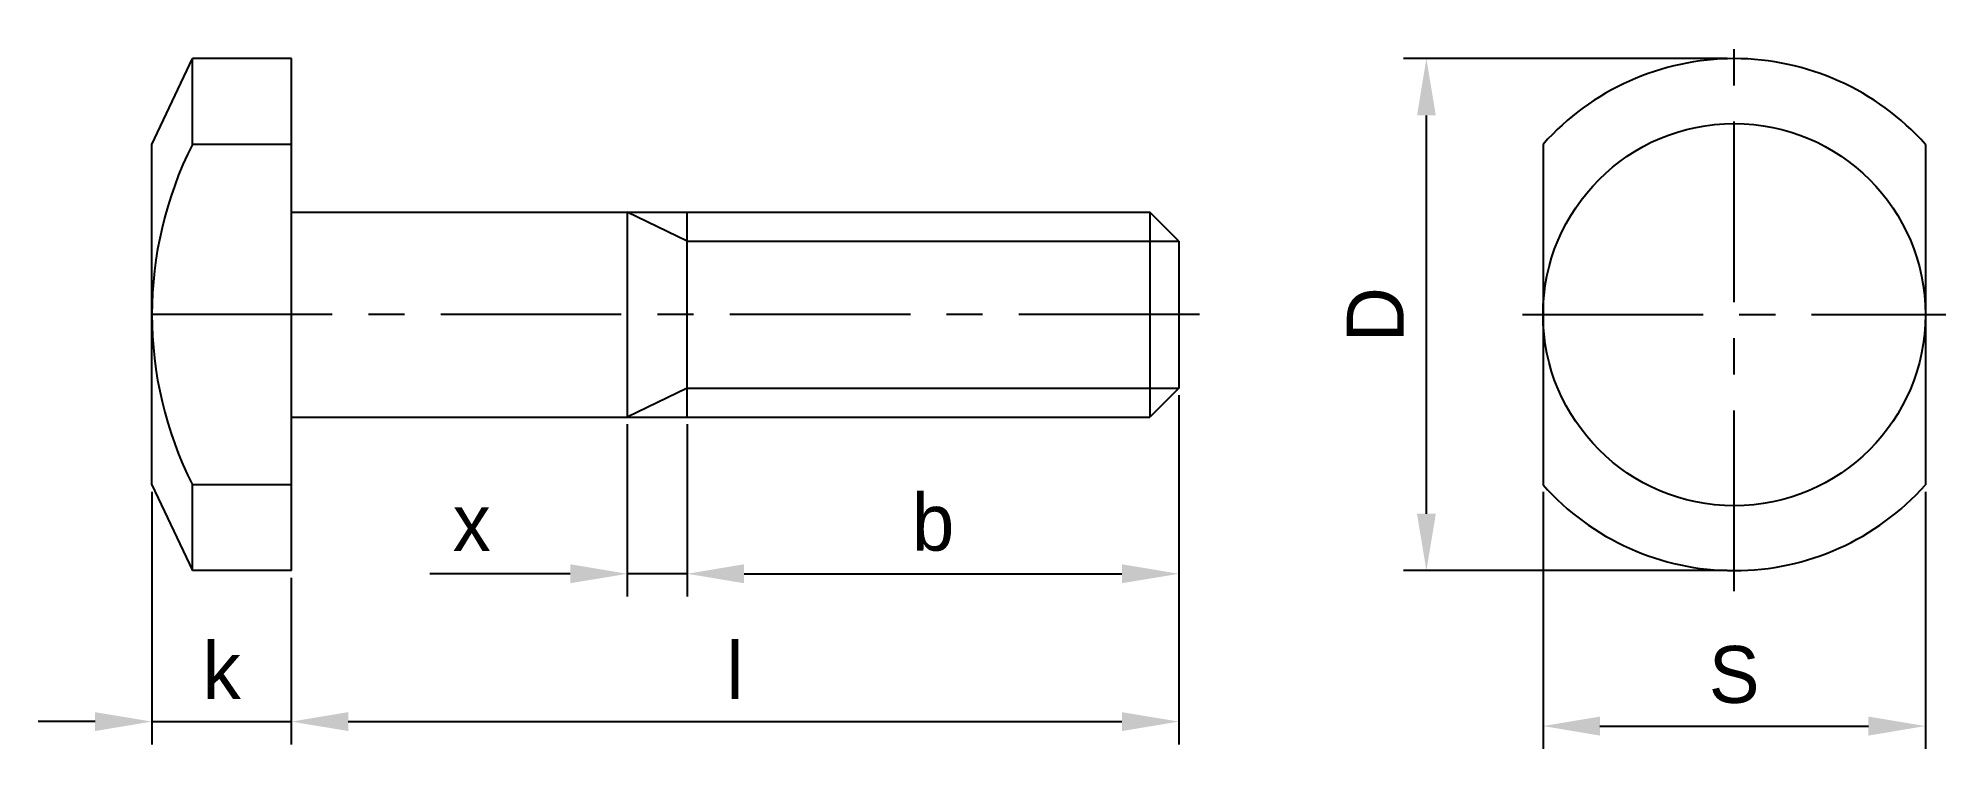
# Model space of a CAD drawing. Header units: millimetres. Extents: x -95 to 73, y -29 to 34.
import ezdxf

# ---------------------------------------------------------------- set-up
doc = ezdxf.new("R2010")
doc.units = ezdxf.units.MM
doc.header["$LTSCALE"] = 0.5
doc.linetypes.add('CENTER', pattern=[50.8, 31.75, -6.35, 6.35, -6.35])
for name, color, linetype in [('点画线', 1, 'CENTER'), ('粗实线', 7, 'Continuous'), ('细实线', 5, 'Continuous')]:
    doc.layers.add(name, color=color, linetype=linetype)
doc.dimstyles.new('ISO-25', dxfattribs={"dimtxt": 5, "dimasz": 5, "dimexe": 2, "dimexo": 0.625, "dimgap": 2, "dimtad": 1, "dimtxsty": 'Standard', "dimcen": 2.5, "dimadec": 0, "dimazin": 0, "dimtfac": 1, "dimtmove": 0, "dimatfit": 3, "dimfxl": 1, "dimarcsym": 0})

# ---------------------------------------------------------------- blocks, each defined once
blk = doc.blocks.new('*D0')
at = {"layer": 'Defpoints', "color": 0}
for p in [(5.26, 3.12), (-37.94, 0.58), (5.26, -13.2)]:
    blk.add_point(p, dxfattribs=at)
at = {"layer": '细实线', "color": 0, "lineweight": -2}
for p, q in [((5.26, 2.5), (5.26, -15.2)), ((-37.94, -0.05), (-37.94, -15.2)), ((-32.94, -13.2), (0.26, -13.2))]:
    blk.add_line(p, q, dxfattribs=at)
at = {"layer": '细实线', "color": 0}
for points in [[(-32.94, -12.36), (-32.94, -14.03), (-37.94, -13.2)], [(0.26, -12.36), (0.26, -14.03), (5.26, -13.2)]]:
    blk.add_solid(points, dxfattribs=at)
at = {"layer": '细实线', "color": 0, "insert": (-16.33, -8.7), "char_height": 5, "attachment_point": 5}
blk.add_mtext('b', dxfattribs=at)
blk = doc.blocks.new('*D1')
at = {"layer": 'Defpoints', "color": 0}
for p in [(-43.22, 0.58), (-37.94, 0.58), (-43.22, -13.2)]:
    blk.add_point(p, dxfattribs=at)
at = {"layer": '细实线', "color": 0, "lineweight": -2}
for p, q in [((-43.22, -0.05), (-43.22, -15.2)), ((-37.94, -0.05), (-37.94, -15.2)), ((-48.22, -13.2), (-60.55, -13.2)), ((-37.94, -13.2), (-43.22, -13.2)), ((-32.94, -13.2), (-27.94, -13.2))]:
    blk.add_line(p, q, dxfattribs=at)
at = {"layer": '细实线', "color": 0}
for points in [[(-48.22, -12.36), (-48.22, -14.03), (-43.22, -13.2)], [(-32.94, -12.36), (-32.94, -14.03), (-37.94, -13.2)]]:
    blk.add_solid(points, dxfattribs=at)
at = {"layer": '细实线', "color": 0, "insert": (-56.88, -8.7), "char_height": 5, "attachment_point": 5}
blk.add_mtext('x', dxfattribs=at)
blk = doc.blocks.new('*D2')
at = {"layer": 'Defpoints', "color": 0}
for p in [(5.26, 2.75), (-72.74, -12.92), (5.26, -26.19)]:
    blk.add_point(p, dxfattribs=at)
at = {"layer": '细实线', "color": 0, "lineweight": -2}
for p, q in [((5.26, 2.12), (5.26, -28.19)), ((-72.74, -13.55), (-72.74, -28.19)), ((-67.74, -26.19), (0.26, -26.19))]:
    blk.add_line(p, q, dxfattribs=at)
at = {"layer": '细实线', "color": 0}
for points in [[(-67.74, -25.36), (-67.74, -27.02), (-72.74, -26.19)], [(0.26, -25.36), (0.26, -27.02), (5.26, -26.19)]]:
    blk.add_solid(points, dxfattribs=at)
at = {"layer": '细实线', "color": 0, "insert": (-33.74, -21.69), "char_height": 5, "attachment_point": 5}
blk.add_mtext('l', dxfattribs=at)
blk = doc.blocks.new('*D3')
at = {"layer": 'Defpoints', "color": 0}
for p in [(-84.99, -5.39), (-72.74, -13.3), (-72.74, -26.19)]:
    blk.add_point(p, dxfattribs=at)
at = {"layer": '细实线', "color": 0, "lineweight": -2}
for p, q in [((-84.99, -6.01), (-84.99, -28.19)), ((-72.74, -13.92), (-72.74, -28.19)), ((-89.99, -26.19), (-94.99, -26.19)), ((-84.99, -26.19), (-72.74, -26.19)), ((-67.74, -26.19), (-62.74, -26.19))]:
    blk.add_line(p, q, dxfattribs=at)
at = {"layer": '细实线', "color": 0}
for points in [[(-89.99, -25.36), (-89.99, -27.02), (-84.99, -26.19)], [(-67.74, -25.36), (-67.74, -27.02), (-72.74, -26.19)]]:
    blk.add_solid(points, dxfattribs=at)
at = {"layer": '细实线', "color": 0, "insert": (-78.86, -21.69), "char_height": 5, "attachment_point": 5}
blk.add_mtext('k', dxfattribs=at)
blk = doc.blocks.new('*D4')
at = {"layer": 'Defpoints', "color": 0}
for p in [(27.02, 32.08), (54.07, 32.08), (54.07, -12.92)]:
    blk.add_point(p, dxfattribs=at)
at = {"layer": '细实线', "color": 0, "lineweight": -2}
for p, q in [((53.45, 32.08), (25.02, 32.08)), ((27.02, -7.92), (27.02, 27.08)), ((53.45, -12.92), (25.02, -12.92))]:
    blk.add_line(p, q, dxfattribs=at)
at = {"layer": '细实线', "color": 0}
for points in [[(26.19, 27.08), (27.85, 27.08), (27.02, 32.08)], [(26.19, -7.92), (27.85, -7.92), (27.02, -12.92)]]:
    blk.add_solid(points, dxfattribs=at)
at = {"layer": '细实线', "color": 0, "insert": (22.52, 9.58), "char_height": 5, "attachment_point": 5, "rotation": 90}
blk.add_mtext('D', dxfattribs=at)
blk = doc.blocks.new('*D5')
at = {"layer": 'Defpoints', "color": 0}
for p in [(37.27, -5.39), (70.87, -5.39), (70.87, -26.58)]:
    blk.add_point(p, dxfattribs=at)
at = {"layer": '细实线', "color": 0, "lineweight": -2}
for p, q in [((37.27, -6.01), (37.27, -28.58)), ((70.87, -6.01), (70.87, -28.58)), ((42.27, -26.58), (65.87, -26.58))]:
    blk.add_line(p, q, dxfattribs=at)
at = {"layer": '细实线', "color": 0}
for points in [[(42.27, -25.75), (42.27, -27.42), (37.27, -26.58)], [(65.87, -25.75), (65.87, -27.42), (70.87, -26.58)]]:
    blk.add_solid(points, dxfattribs=at)
at = {"layer": '细实线', "color": 0, "insert": (54.07, -22.08), "char_height": 5, "attachment_point": 5}
blk.add_mtext('S', dxfattribs=at)

msp = doc.modelspace()

# ---------------------------------------------------------------- linework, layer by layer
for p, q in [((5.265, 16.035), (2.722, 18.578)), ((5.265, 3.121), (2.722, 0.578))]:
    msp.add_line(p, q)
at = {"layer": '点画线'}
for p, q in [((54.071, -14.722), (54.071, 33.878)), ((7.065, 9.578), (-86.787, 9.578)), ((35.471, 9.578), (72.671, 9.578))]:
    msp.add_line(p, q, dxfattribs=at)
at = {"layer": '粗实线'}
for p, q in [((-84.987, 24.545), (-81.435, 32.078)), ((-72.735, 32.078), (-81.435, 32.078)), ((-81.435, 24.545), (-81.435, 32.078)), ((-72.735, -12.922), (-72.735, 32.078)), ((-84.987, -5.389), (-84.987, 24.545)), ((-72.735, 24.545), (-81.435, 24.545)), ((37.271, 24.545), (37.271, -5.389)), ((70.871, 24.545), (70.871, -5.389)), ((-72.735, 18.578), (2.722, 18.578)), ((-37.935, 0.578), (-37.935, 18.578)), ((2.722, 18.578), (2.722, 0.578)), ((5.265, 16.035), (5.265, 3.121)), ((-72.735, 0.578), (2.722, 0.578)), ((-84.987, -5.389), (-81.435, -12.922)), ((-72.735, -5.389), (-81.435, -5.389)), ((-81.435, -12.922), (-81.435, -5.389)), ((-72.735, -12.922), (-81.435, -12.922))]:
    msp.add_line(p, q, dxfattribs=at)
msp.add_circle((54.071, 9.578), 16.8, dxfattribs=at)
for centre, radius, start, end in [((54.071, 9.578), 22.5, 41.69755, 138.30245), ((-51.678, 9.578), 33.309, 153.2988, 206.7012), ((54.071, 9.578), 22.5, 221.69755, 318.30245)]:
    msp.add_arc(centre, radius, start, end, dxfattribs=at)
at = {"layer": '细实线'}
for p, q in [((-37.935, 16.035), (-43.215, 18.578)), ((-43.215, 18.578), (-43.215, 0.578)), ((-37.935, 16.035), (5.265, 16.035)), ((-37.935, 3.121), (-43.215, 0.578)), ((-37.935, 3.121), (5.265, 3.121))]:
    msp.add_line(p, q, dxfattribs=at)

# ---------------------------------------------------------------- dimensions: what is measured, and where the dimension line sits
dim = msp.add_linear_dim(base=(27.021, 32.078), p1=(54.071, -12.922), p2=(54.071, 32.078), angle=90, text='D', dimstyle='ISO-25', dxfattribs=at)
dim.commit()
dim.dimension.update_dxf_attribs({"geometry": '*D4', "text_midpoint": (22.521, 9.578)})
for base, p1, p2, text, picture, middle in [((5.265, -26.191), (-72.735, -12.922), (5.265, 2.746), 'l', '*D2', (-33.735, -21.691)), ((-43.215, -13.197), (-37.935, 0.578), (-43.215, 0.578), 'x', '*D1', (-56.882, -8.697)), ((-72.735, -26.191), (-84.987, -5.389), (-72.735, -13.297), 'k', '*D3', (-78.861, -21.691)), ((70.871, -26.585), (37.271, -5.389), (70.871, -5.389), 'S', '*D5', (54.071, -22.085))]:
    dim = msp.add_linear_dim(base=base, p1=p1, p2=p2, text=text, dimstyle='ISO-25', dxfattribs=at)
    dim.commit()
    dim.dimension.update_dxf_attribs({"geometry": picture, "text_midpoint": middle})
dim = msp.add_linear_dim(base=(5.265, -13.197), p1=(-37.935, 0.578), p2=(5.265, 3.121), text='b', dimstyle='ISO-25', dxfattribs=at)
dim.commit()
dim.dimension.update_dxf_attribs({"geometry": '*D0', "text_midpoint": (-16.328, -13.197), "dimtype": 160})

doc.saveas('drawing.dxf')
